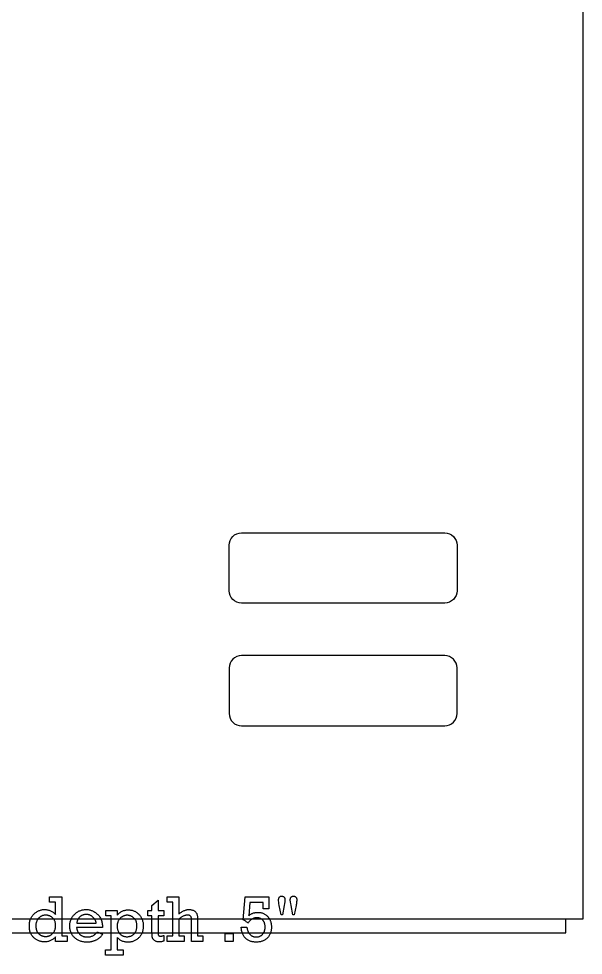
# Model space of a CAD drawing. Extents: x 1 to 138, y 1 to 97.
# Drawn here: x 94.84 to 107.52, y 40.49 to 61.52 of the extents above; entities that cross this region are included whole.
import ezdxf

# ---------------------------------------------------------------- set-up
doc = ezdxf.new("R2010")
doc.units = 0
doc.layers.add('_XREF_-_SIDE_-_01', color=1, linetype='CONTINUOUS')

msp = doc.modelspace()

# ---------------------------------------------------------------- linework, layer by layer
at = {"layer": '_XREF_-_SIDE_-_01'}
for points in [[(83.735, 41.312), (107.519, 41.312), (107.519, 84.43), (83.735, 84.43)], [(95.928, 40.924), (95.928, 40.803), (95.666, 40.803), (95.666, 40.905), (95.653, 40.891), (95.64, 40.878), (95.626, 40.866), (95.612, 40.855), (95.598, 40.845), (95.583, 40.836), (95.568, 40.827), (95.553, 40.82), (95.537, 40.813), (95.521, 40.807), (95.504, 40.802), (95.488, 40.798), (95.471, 40.795), (95.453, 40.793), (95.435, 40.792), (95.417, 40.791), (95.4, 40.792), (95.384, 40.793), (95.367, 40.794), (95.351, 40.797), (95.335, 40.8), (95.32, 40.804), (95.305, 40.809), (95.289, 40.814), (95.275, 40.821), (95.26, 40.827), (95.246, 40.835), (95.232, 40.843), (95.218, 40.852), (95.205, 40.862), (95.191, 40.873), (95.178, 40.884), (95.166, 40.896), (95.154, 40.908), (95.143, 40.922), (95.133, 40.935), (95.124, 40.95), (95.116, 40.965), (95.108, 40.98), (95.101, 40.996), (95.095, 41.013), (95.09, 41.031), (95.086, 41.049), (95.082, 41.067), (95.079, 41.086), (95.077, 41.106), (95.076, 41.127), (95.076, 41.148), (95.076, 41.169), (95.077, 41.19), (95.079, 41.21), (95.082, 41.229), (95.086, 41.248), (95.09, 41.266), (95.096, 41.284), (95.102, 41.301), (95.109, 41.318), (95.117, 41.334), (95.126, 41.35), (95.135, 41.365), (95.145, 41.379), (95.157, 41.393), (95.168, 41.406), (95.181, 41.419), (95.195, 41.431), (95.208, 41.442), (95.222, 41.453), (95.236, 41.462), (95.25, 41.471), (95.264, 41.479), (95.279, 41.487), (95.294, 41.493), (95.309, 41.499), (95.324, 41.504), (95.34, 41.508), (95.355, 41.512), (95.371, 41.515), (95.387, 41.517), (95.403, 41.518), (95.42, 41.518), (95.437, 41.518), (95.455, 41.516), (95.472, 41.514), (95.488, 41.511), (95.505, 41.507), (95.521, 41.502), (95.536, 41.497), (95.552, 41.49), (95.567, 41.483), (95.582, 41.474), (95.597, 41.465), (95.611, 41.455), (95.625, 41.444), (95.639, 41.432), (95.653, 41.419), (95.666, 41.406), (95.666, 41.681), (95.532, 41.681), (95.532, 41.803), (95.802, 41.803), (95.802, 40.924)], [(97.74, 41.377), (97.74, 41.499), (97.83, 41.499), (97.83, 41.606), (97.967, 41.731), (97.967, 41.499), (98.096, 41.499), (98.096, 41.377), (97.967, 41.377), (97.967, 41.039), (97.967, 41.02), (97.968, 41.003), (97.968, 40.987), (97.969, 40.974), (97.971, 40.962), (97.972, 40.952), (97.974, 40.945), (97.976, 40.939), (97.979, 40.935), (97.982, 40.931), (97.987, 40.927), (97.992, 40.925), (97.998, 40.923), (98.005, 40.921), (98.012, 40.92), (98.021, 40.92), (98.03, 40.92), (98.04, 40.921), (98.049, 40.922), (98.059, 40.924), (98.068, 40.926), (98.077, 40.928), (98.087, 40.931), (98.096, 40.934), (98.096, 40.81), (98.083, 40.806), (98.069, 40.802), (98.056, 40.799), (98.043, 40.796), (98.03, 40.794), (98.017, 40.792), (98.004, 40.792), (97.991, 40.791), (97.976, 40.792), (97.961, 40.793), (97.947, 40.795), (97.934, 40.798), (97.922, 40.802), (97.91, 40.807), (97.899, 40.812), (97.889, 40.819), (97.88, 40.826), (97.872, 40.834), (97.864, 40.842), (97.858, 40.85), (97.852, 40.859), (97.847, 40.868), (97.843, 40.878), (97.841, 40.888), (97.838, 40.9), (97.836, 40.913), (97.834, 40.928), (97.833, 40.945), (97.832, 40.964), (97.831, 40.985), (97.831, 41.007), (97.83, 41.032), (97.83, 41.377)], [(98.296, 40.924), (98.296, 41.681), (98.17, 41.681), (98.17, 41.803), (98.432, 41.803), (98.432, 41.419), (98.448, 41.431), (98.463, 41.442), (98.478, 41.453), (98.493, 41.462), (98.508, 41.471), (98.523, 41.479), (98.537, 41.487), (98.552, 41.493), (98.567, 41.499), (98.581, 41.504), (98.595, 41.508), (98.61, 41.512), (98.624, 41.515), (98.638, 41.517), (98.652, 41.518), (98.666, 41.518), (98.683, 41.518), (98.699, 41.516), (98.714, 41.514), (98.729, 41.511), (98.743, 41.507), (98.756, 41.502), (98.768, 41.496), (98.779, 41.489), (98.79, 41.482), (98.8, 41.474), (98.809, 41.465), (98.817, 41.456), (98.824, 41.446), (98.83, 41.436), (98.836, 41.425), (98.84, 41.413), (98.844, 41.401), (98.847, 41.387), (98.85, 41.372), (98.852, 41.355), (98.854, 41.338), (98.855, 41.318), (98.856, 41.298), (98.856, 41.276), (98.856, 40.924), (98.975, 40.924), (98.975, 40.803), (98.72, 40.803), (98.72, 41.228), (98.719, 41.265), (98.718, 41.294), (98.717, 41.317), (98.716, 41.327), (98.715, 41.334), (98.713, 41.341), (98.711, 41.347), (98.708, 41.353), (98.705, 41.358), (98.702, 41.364), (98.697, 41.369), (98.692, 41.373), (98.687, 41.378), (98.681, 41.382), (98.675, 41.385), (98.669, 41.388), (98.662, 41.391), (98.655, 41.393), (98.648, 41.394), (98.641, 41.395), (98.633, 41.395), (98.623, 41.395), (98.613, 41.394), (98.602, 41.392), (98.591, 41.39), (98.58, 41.386), (98.568, 41.382), (98.556, 41.378), (98.544, 41.373), (98.531, 41.367), (98.518, 41.36), (98.504, 41.353), (98.491, 41.345), (98.476, 41.336), (98.462, 41.326), (98.447, 41.316), (98.432, 41.305), (98.432, 40.924), (98.553, 40.924), (98.553, 40.803), (98.17, 40.803), (98.17, 40.924)], [(99.834, 41.122), (99.963, 41.122), (99.965, 41.11), (99.967, 41.097), (99.969, 41.086), (99.972, 41.074), (99.975, 41.063), (99.978, 41.052), (99.982, 41.042), (99.986, 41.032), (99.99, 41.022), (99.995, 41.012), (99.999, 41.003), (100.005, 40.994), (100.01, 40.985), (100.016, 40.977), (100.023, 40.969), (100.029, 40.962), (100.036, 40.954), (100.043, 40.948), (100.051, 40.941), (100.059, 40.936), (100.067, 40.93), (100.075, 40.925), (100.083, 40.921), (100.092, 40.917), (100.101, 40.913), (100.111, 40.91), (100.12, 40.908), (100.13, 40.906), (100.14, 40.904), (100.151, 40.903), (100.162, 40.902), (100.173, 40.902), (100.184, 40.902), (100.195, 40.903), (100.205, 40.904), (100.215, 40.906), (100.225, 40.908), (100.235, 40.911), (100.245, 40.914), (100.254, 40.917), (100.263, 40.922), (100.271, 40.926), (100.28, 40.931), (100.288, 40.937), (100.295, 40.943), (100.303, 40.949), (100.31, 40.956), (100.317, 40.964), (100.324, 40.972), (100.33, 40.98), (100.336, 40.988), (100.341, 40.997), (100.346, 41.006), (100.35, 41.015), (100.355, 41.025), (100.358, 41.034), (100.361, 41.044), (100.364, 41.055), (100.366, 41.065), (100.368, 41.076), (100.37, 41.087), (100.371, 41.099), (100.372, 41.111), (100.372, 41.123), (100.372, 41.135), (100.371, 41.148), (100.37, 41.16), (100.368, 41.171), (100.367, 41.182), (100.364, 41.193), (100.362, 41.203), (100.358, 41.213), (100.355, 41.223), (100.351, 41.232), (100.347, 41.241), (100.342, 41.25), (100.337, 41.258), (100.331, 41.265), (100.325, 41.273), (100.319, 41.28), (100.312, 41.286), (100.305, 41.292), (100.298, 41.298), (100.29, 41.303), (100.283, 41.308), (100.275, 41.313), (100.267, 41.317), (100.259, 41.32), (100.251, 41.324), (100.242, 41.326), (100.233, 41.329), (100.224, 41.331), (100.215, 41.332), (100.206, 41.333), (100.196, 41.334), (100.186, 41.334), (100.172, 41.334), (100.157, 41.332), (100.143, 41.33), (100.129, 41.327), (100.116, 41.322), (100.103, 41.317), (100.09, 41.311), (100.077, 41.304), (100.064, 41.296), (100.052, 41.287), (100.041, 41.277), (100.029, 41.266), (100.018, 41.255), (100.007, 41.242), (99.996, 41.228), (99.986, 41.214), (99.974, 41.225), (99.962, 41.235), (99.95, 41.245), (99.937, 41.255), (99.923, 41.264), (99.91, 41.272), (99.896, 41.279), (99.881, 41.287), (99.922, 41.801), (100.456, 41.801), (100.456, 41.536), (100.332, 41.536), (100.332, 41.673), (100.026, 41.673), (100.004, 41.38), (100.015, 41.389), (100.027, 41.397), (100.039, 41.405), (100.051, 41.412), (100.063, 41.419), (100.075, 41.425), (100.088, 41.431), (100.1, 41.436), (100.113, 41.44), (100.126, 41.444), (100.139, 41.447), (100.152, 41.449), (100.166, 41.451), (100.179, 41.453), (100.193, 41.454), (100.207, 41.454), (100.225, 41.454), (100.242, 41.453), (100.258, 41.451), (100.275, 41.448), (100.29, 41.445), (100.305, 41.441), (100.32, 41.436), (100.334, 41.43), (100.348, 41.424), (100.362, 41.417), (100.375, 41.409), (100.387, 41.401), (100.399, 41.391), (100.41, 41.381), (100.421, 41.371), (100.432, 41.359), (100.442, 41.347), (100.451, 41.335), (100.46, 41.322), (100.468, 41.309), (100.475, 41.295), (100.482, 41.282), (100.488, 41.267), (100.494, 41.253), (100.498, 41.238), (100.503, 41.223), (100.506, 41.207), (100.509, 41.191), (100.511, 41.175), (100.513, 41.158), (100.514, 41.141), (100.514, 41.124), (100.514, 41.106), (100.513, 41.088), (100.511, 41.07), (100.508, 41.053), (100.505, 41.037), (100.501, 41.021), (100.497, 41.005), (100.492, 40.989), (100.486, 40.974), (100.479, 40.96), (100.471, 40.946), (100.463, 40.932), (100.455, 40.919), (100.445, 40.906), (100.435, 40.893), (100.424, 40.881), (100.412, 40.87), (100.4, 40.859), (100.388, 40.849), (100.374, 40.84), (100.36, 40.832), (100.346, 40.824), (100.331, 40.817), (100.316, 40.811), (100.3, 40.805), (100.283, 40.8), (100.266, 40.796), (100.248, 40.793), (100.23, 40.79), (100.211, 40.788), (100.191, 40.787), (100.171, 40.787), (100.153, 40.787), (100.134, 40.788), (100.117, 40.79), (100.1, 40.792), (100.083, 40.795), (100.067, 40.799), (100.051, 40.803), (100.036, 40.808), (100.021, 40.814), (100.007, 40.82), (99.994, 40.827), (99.98, 40.835), (99.968, 40.843), (99.955, 40.852), (99.944, 40.862), (99.933, 40.872), (99.922, 40.883), (99.912, 40.895), (99.902, 40.907), (99.893, 40.92), (99.885, 40.934), (99.878, 40.948), (99.871, 40.962), (99.864, 40.978), (99.858, 40.994), (99.853, 41.01), (99.848, 41.027), (99.844, 41.045), (99.841, 41.063), (99.838, 41.082), (99.836, 41.102)], [(100.73, 41.399), (100.69, 41.612), (100.683, 41.652), (100.678, 41.685), (100.675, 41.711), (100.675, 41.721), (100.674, 41.73), (100.675, 41.741), (100.676, 41.751), (100.677, 41.76), (100.679, 41.769), (100.681, 41.777), (100.684, 41.784), (100.688, 41.791), (100.692, 41.796), (100.697, 41.802), (100.702, 41.806), (100.707, 41.81), (100.714, 41.813), (100.72, 41.815), (100.728, 41.817), (100.736, 41.818), (100.744, 41.819), (100.752, 41.818), (100.759, 41.817), (100.766, 41.816), (100.773, 41.813), (100.78, 41.81), (100.786, 41.807), (100.792, 41.802), (100.797, 41.797), (100.802, 41.792), (100.806, 41.786), (100.81, 41.78), (100.813, 41.773), (100.815, 41.766), (100.817, 41.758), (100.818, 41.75), (100.818, 41.742), (100.818, 41.733), (100.817, 41.722), (100.816, 41.709), (100.814, 41.694), (100.808, 41.656), (100.8, 41.61), (100.761, 41.399)], [(100.993, 41.399), (100.954, 41.608), (100.947, 41.65), (100.941, 41.685), (100.939, 41.699), (100.938, 41.712), (100.937, 41.722), (100.937, 41.731), (100.937, 41.741), (100.938, 41.751), (100.939, 41.761), (100.941, 41.769), (100.944, 41.777), (100.947, 41.784), (100.951, 41.791), (100.955, 41.797), (100.96, 41.802), (100.965, 41.806), (100.972, 41.81), (100.978, 41.813), (100.985, 41.815), (100.993, 41.817), (101.001, 41.818), (101.01, 41.819), (101.018, 41.818), (101.026, 41.817), (101.033, 41.815), (101.039, 41.813), (101.046, 41.81), (101.052, 41.806), (101.057, 41.802), (101.062, 41.797), (101.067, 41.791), (101.071, 41.785), (101.074, 41.779), (101.077, 41.772), (101.079, 41.765), (101.081, 41.758), (101.082, 41.75), (101.082, 41.742), (101.082, 41.727), (101.081, 41.711), (101.08, 41.694), (101.079, 41.678), (101.077, 41.661), (101.074, 41.644), (101.072, 41.626), (101.068, 41.609), (101.027, 41.399)], [(96.72, 41.116), (96.135, 41.116), (96.137, 41.104), (96.139, 41.093), (96.142, 41.081), (96.145, 41.07), (96.148, 41.06), (96.152, 41.049), (96.156, 41.039), (96.161, 41.029), (96.166, 41.019), (96.171, 41.01), (96.177, 41.001), (96.183, 40.992), (96.19, 40.984), (96.196, 40.976), (96.204, 40.968), (96.211, 40.96), (96.22, 40.953), (96.228, 40.946), (96.236, 40.94), (96.245, 40.934), (96.254, 40.929), (96.264, 40.924), (96.274, 40.919), (96.284, 40.915), (96.294, 40.912), (96.304, 40.909), (96.315, 40.906), (96.326, 40.904), (96.338, 40.903), (96.349, 40.901), (96.361, 40.901), (96.373, 40.901), (96.391, 40.901), (96.408, 40.902), (96.425, 40.905), (96.441, 40.908), (96.457, 40.912), (96.472, 40.917), (96.487, 40.923), (96.501, 40.929), (96.515, 40.937), (96.529, 40.945), (96.542, 40.955), (96.554, 40.965), (96.566, 40.976), (96.578, 40.989), (96.589, 41.002), (96.6, 41.016), (96.72, 40.962), (96.713, 40.951), (96.705, 40.94), (96.697, 40.93), (96.689, 40.92), (96.68, 40.91), (96.671, 40.9), (96.662, 40.891), (96.653, 40.883), (96.643, 40.875), (96.633, 40.867), (96.623, 40.859), (96.612, 40.852), (96.601, 40.845), (96.59, 40.839), (96.579, 40.833), (96.567, 40.827), (96.556, 40.821), (96.544, 40.816), (96.532, 40.812), (96.52, 40.807), (96.508, 40.804), (96.495, 40.8), (96.483, 40.797), (96.471, 40.794), (96.459, 40.791), (96.446, 40.789), (96.434, 40.787), (96.421, 40.785), (96.409, 40.784), (96.396, 40.783), (96.383, 40.783), (96.37, 40.783), (96.351, 40.783), (96.331, 40.784), (96.312, 40.786), (96.293, 40.789), (96.275, 40.792), (96.257, 40.797), (96.24, 40.802), (96.222, 40.808), (96.205, 40.814), (96.189, 40.822), (96.173, 40.83), (96.157, 40.839), (96.142, 40.848), (96.127, 40.859), (96.112, 40.87), (96.098, 40.882), (96.084, 40.895), (96.071, 40.908), (96.059, 40.922), (96.048, 40.936), (96.038, 40.951), (96.029, 40.967), (96.02, 40.983), (96.013, 40.999), (96.006, 41.016), (96, 41.034), (95.995, 41.052), (95.991, 41.071), (95.988, 41.09), (95.986, 41.11), (95.985, 41.13), (95.984, 41.151), (95.985, 41.171), (95.986, 41.19), (95.988, 41.209), (95.991, 41.227), (95.995, 41.245), (96, 41.263), (96.005, 41.28), (96.012, 41.297), (96.019, 41.313), (96.027, 41.329), (96.036, 41.344), (96.046, 41.359), (96.057, 41.374), (96.069, 41.388), (96.081, 41.401), (96.095, 41.415), (96.109, 41.427), (96.123, 41.439), (96.137, 41.45), (96.152, 41.46), (96.167, 41.469), (96.182, 41.478), (96.197, 41.485), (96.213, 41.492), (96.229, 41.498), (96.245, 41.503), (96.262, 41.508), (96.279, 41.512), (96.296, 41.514), (96.313, 41.516), (96.33, 41.518), (96.348, 41.518), (96.365, 41.518), (96.383, 41.516), (96.4, 41.515), (96.417, 41.512), (96.433, 41.508), (96.45, 41.504), (96.466, 41.499), (96.482, 41.493), (96.497, 41.486), (96.513, 41.479), (96.528, 41.47), (96.544, 41.461), (96.559, 41.451), (96.573, 41.441), (96.588, 41.429), (96.602, 41.417), (96.616, 41.404), (96.629, 41.39), (96.641, 41.376), (96.652, 41.36), (96.663, 41.344), (96.672, 41.327), (96.681, 41.31), (96.689, 41.291), (96.696, 41.272), (96.702, 41.252), (96.707, 41.231), (96.711, 41.21), (96.715, 41.188), (96.718, 41.165), (96.719, 41.141)], [(96.912, 40.612), (96.912, 41.377), (96.795, 41.377), (96.795, 41.499), (97.049, 41.499), (97.049, 41.389), (97.062, 41.404), (97.075, 41.418), (97.089, 41.43), (97.103, 41.442), (97.117, 41.453), (97.132, 41.463), (97.147, 41.471), (97.162, 41.479), (97.177, 41.486), (97.193, 41.493), (97.21, 41.498), (97.226, 41.502), (97.243, 41.505), (97.261, 41.508), (97.278, 41.509), (97.296, 41.509), (97.314, 41.509), (97.332, 41.508), (97.35, 41.506), (97.366, 41.503), (97.383, 41.5), (97.399, 41.495), (97.415, 41.49), (97.43, 41.484), (97.445, 41.478), (97.46, 41.47), (97.474, 41.462), (97.488, 41.453), (97.501, 41.443), (97.514, 41.432), (97.527, 41.421), (97.539, 41.409), (97.551, 41.396), (97.561, 41.383), (97.572, 41.369), (97.581, 41.355), (97.59, 41.34), (97.597, 41.325), (97.605, 41.309), (97.611, 41.293), (97.617, 41.276), (97.621, 41.259), (97.626, 41.242), (97.629, 41.224), (97.632, 41.205), (97.633, 41.186), (97.635, 41.167), (97.635, 41.147), (97.635, 41.126), (97.633, 41.106), (97.631, 41.086), (97.628, 41.067), (97.625, 41.048), (97.62, 41.03), (97.615, 41.013), (97.609, 40.996), (97.602, 40.98), (97.594, 40.964), (97.586, 40.948), (97.576, 40.934), (97.566, 40.92), (97.555, 40.906), (97.543, 40.893), (97.531, 40.88), (97.518, 40.869), (97.504, 40.857), (97.491, 40.847), (97.477, 40.838), (97.463, 40.829), (97.448, 40.821), (97.434, 40.814), (97.419, 40.807), (97.404, 40.801), (97.389, 40.796), (97.374, 40.792), (97.358, 40.789), (97.342, 40.786), (97.326, 40.784), (97.31, 40.783), (97.293, 40.783), (97.276, 40.783), (97.259, 40.784), (97.243, 40.786), (97.226, 40.789), (97.21, 40.793), (97.194, 40.798), (97.179, 40.803), (97.163, 40.809), (97.148, 40.816), (97.133, 40.824), (97.119, 40.833), (97.104, 40.842), (97.09, 40.853), (97.076, 40.864), (97.062, 40.876), (97.049, 40.889), (97.049, 40.612), (97.184, 40.612), (97.184, 40.491), (96.785, 40.491), (96.785, 40.612)], [(95.222, 41.151), (95.222, 41.137), (95.223, 41.123), (95.224, 41.11), (95.226, 41.097), (95.228, 41.085), (95.231, 41.073), (95.234, 41.061), (95.238, 41.05), (95.242, 41.039), (95.247, 41.028), (95.252, 41.018), (95.258, 41.009), (95.264, 41), (95.271, 40.991), (95.279, 40.982), (95.287, 40.975), (95.295, 40.967), (95.303, 40.96), (95.312, 40.954), (95.321, 40.948), (95.33, 40.942), (95.339, 40.937), (95.348, 40.932), (95.358, 40.928), (95.368, 40.925), (95.378, 40.921), (95.388, 40.919), (95.399, 40.917), (95.409, 40.915), (95.42, 40.914), (95.431, 40.913), (95.442, 40.913), (95.453, 40.913), (95.464, 40.914), (95.474, 40.915), (95.485, 40.917), (95.495, 40.919), (95.505, 40.922), (95.515, 40.925), (95.525, 40.929), (95.535, 40.933), (95.544, 40.938), (95.553, 40.943), (95.563, 40.949), (95.572, 40.956), (95.581, 40.963), (95.589, 40.97), (95.598, 40.978), (95.606, 40.986), (95.614, 40.995), (95.621, 41.004), (95.628, 41.013), (95.634, 41.023), (95.639, 41.034), (95.644, 41.044), (95.649, 41.055), (95.653, 41.067), (95.656, 41.079), (95.659, 41.091), (95.662, 41.103), (95.663, 41.117), (95.665, 41.13), (95.666, 41.144), (95.666, 41.158), (95.666, 41.172), (95.665, 41.186), (95.663, 41.199), (95.661, 41.212), (95.659, 41.225), (95.656, 41.237), (95.653, 41.248), (95.648, 41.259), (95.644, 41.27), (95.639, 41.28), (95.633, 41.29), (95.627, 41.3), (95.62, 41.308), (95.613, 41.317), (95.605, 41.325), (95.596, 41.333), (95.588, 41.34), (95.579, 41.346), (95.57, 41.353), (95.561, 41.358), (95.551, 41.364), (95.542, 41.368), (95.533, 41.373), (95.523, 41.377), (95.513, 41.38), (95.503, 41.383), (95.493, 41.386), (95.483, 41.388), (95.473, 41.389), (95.462, 41.391), (95.452, 41.391), (95.441, 41.392), (95.429, 41.391), (95.418, 41.39), (95.407, 41.389), (95.396, 41.387), (95.386, 41.385), (95.375, 41.382), (95.365, 41.378), (95.355, 41.374), (95.346, 41.37), (95.336, 41.364), (95.327, 41.359), (95.318, 41.353), (95.31, 41.346), (95.301, 41.338), (95.293, 41.331), (95.285, 41.322), (95.277, 41.313), (95.27, 41.304), (95.263, 41.295), (95.257, 41.285), (95.251, 41.276), (95.246, 41.266), (95.242, 41.255), (95.237, 41.245), (95.234, 41.234), (95.23, 41.223), (95.228, 41.212), (95.225, 41.2), (95.224, 41.188), (95.223, 41.176), (95.222, 41.164)], [(96.58, 41.215), (96.578, 41.225), (96.575, 41.234), (96.572, 41.242), (96.569, 41.251), (96.566, 41.26), (96.562, 41.268), (96.558, 41.277), (96.553, 41.285), (96.548, 41.293), (96.543, 41.302), (96.537, 41.31), (96.531, 41.318), (96.525, 41.325), (96.518, 41.333), (96.511, 41.341), (96.503, 41.348), (96.496, 41.355), (96.487, 41.362), (96.479, 41.368), (96.471, 41.374), (96.462, 41.379), (96.453, 41.384), (96.444, 41.389), (96.435, 41.393), (96.425, 41.396), (96.415, 41.399), (96.405, 41.402), (96.395, 41.404), (96.384, 41.405), (96.374, 41.406), (96.363, 41.407), (96.352, 41.407), (96.342, 41.407), (96.332, 41.407), (96.322, 41.405), (96.312, 41.404), (96.303, 41.402), (96.294, 41.4), (96.284, 41.397), (96.276, 41.394), (96.267, 41.39), (96.258, 41.386), (96.25, 41.382), (96.242, 41.377), (96.234, 41.372), (96.226, 41.366), (96.219, 41.36), (96.211, 41.354), (96.204, 41.347), (96.198, 41.34), (96.191, 41.333), (96.185, 41.325), (96.18, 41.317), (96.174, 41.309), (96.169, 41.301), (96.165, 41.292), (96.16, 41.284), (96.156, 41.275), (96.153, 41.265), (96.15, 41.256), (96.147, 41.246), (96.144, 41.236), (96.142, 41.226), (96.14, 41.215)], [(97.047, 41.141), (97.047, 41.126), (97.048, 41.112), (97.05, 41.098), (97.053, 41.084), (97.056, 41.071), (97.06, 41.057), (97.065, 41.044), (97.071, 41.031), (97.077, 41.018), (97.084, 41.005), (97.092, 40.994), (97.101, 40.982), (97.111, 40.972), (97.122, 40.961), (97.134, 40.952), (97.146, 40.943), (97.153, 40.938), (97.159, 40.934), (97.166, 40.93), (97.173, 40.927), (97.18, 40.924), (97.187, 40.921), (97.195, 40.918), (97.202, 40.916), (97.21, 40.914), (97.218, 40.912), (97.234, 40.909), (97.25, 40.908), (97.268, 40.907), (97.28, 40.907), (97.291, 40.908), (97.303, 40.909), (97.314, 40.911), (97.325, 40.913), (97.336, 40.916), (97.347, 40.92), (97.357, 40.923), (97.367, 40.928), (97.376, 40.933), (97.386, 40.938), (97.395, 40.944), (97.404, 40.95), (97.413, 40.957), (97.421, 40.964), (97.429, 40.972), (97.437, 40.981), (97.444, 40.99), (97.451, 40.999), (97.457, 41.008), (97.462, 41.018), (97.468, 41.028), (97.472, 41.039), (97.477, 41.05), (97.48, 41.061), (97.484, 41.073), (97.486, 41.085), (97.489, 41.098), (97.49, 41.111), (97.492, 41.124), (97.492, 41.138), (97.493, 41.152), (97.492, 41.166), (97.492, 41.179), (97.49, 41.192), (97.488, 41.205), (97.486, 41.217), (97.483, 41.229), (97.48, 41.24), (97.476, 41.251), (97.472, 41.262), (97.467, 41.272), (97.461, 41.282), (97.455, 41.292), (97.449, 41.301), (97.442, 41.31), (97.434, 41.318), (97.426, 41.326), (97.418, 41.334), (97.409, 41.341), (97.4, 41.347), (97.392, 41.353), (97.383, 41.359), (97.374, 41.364), (97.364, 41.369), (97.355, 41.373), (97.345, 41.377), (97.336, 41.38), (97.326, 41.383), (97.316, 41.385), (97.306, 41.386), (97.296, 41.388), (97.285, 41.388), (97.275, 41.389), (97.264, 41.388), (97.252, 41.388), (97.242, 41.386), (97.231, 41.384), (97.22, 41.382), (97.21, 41.379), (97.2, 41.376), (97.19, 41.372), (97.18, 41.367), (97.17, 41.362), (97.161, 41.357), (97.151, 41.35), (97.142, 41.344), (97.133, 41.337), (97.124, 41.329), (97.116, 41.321), (97.107, 41.312), (97.099, 41.303), (97.092, 41.294), (97.085, 41.284), (97.079, 41.274), (97.074, 41.264), (97.069, 41.253), (97.064, 41.242), (97.06, 41.23), (97.057, 41.219), (97.054, 41.206), (97.051, 41.194), (97.049, 41.181), (97.048, 41.168), (97.047, 41.154)], [(99.478, 40.803), (99.478, 40.98), (99.655, 40.98), (99.655, 40.803)]]:
    msp.add_lwpolyline(points, close=True, dxfattribs=at)
for points in [[(99.841, 48.4, -0.414214), (99.565, 48.676), (99.565, 49.699, -0.414214), (99.841, 49.975), (104.408, 49.975, -0.414214), (104.684, 49.699), (104.684, 48.676, -0.414214), (104.408, 48.4)], [(99.841, 45.644), (104.408, 45.644, 0.414214), (104.684, 45.919), (104.684, 46.943, 0.414214), (104.408, 47.219), (99.841, 47.219, 0.414214), (99.565, 46.943), (99.565, 45.919, 0.414214)]]:
    msp.add_lwpolyline(points, format="xyb", close=True, dxfattribs=at)
msp.add_lwpolyline([(84.129, 41.312), (84.129, 40.997), (107.126, 40.997), (107.126, 41.312)], dxfattribs=at)

doc.saveas('drawing.dxf')
